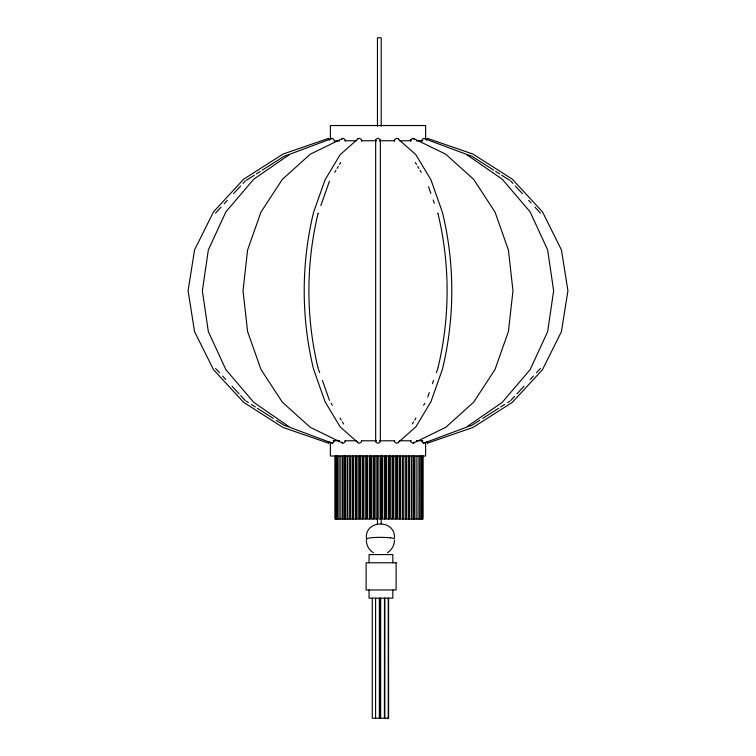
<?xml version="1.0" encoding="UTF-8"?>
<svg xmlns="http://www.w3.org/2000/svg" width="756" height="756" viewBox="0 0 756 756"><rect width="100%" height="100%" fill="white"/><g stroke="black" fill="none" stroke-linecap="round" stroke-linejoin="round"><path stroke-width="1.13" d="M424.069 442.638L423.889 443.101A2.731 0.936 61.7 0 1 423.417 443.101L422.207 441.844A1.758 0.595 61.7 0 1 421.706 440.672L421.659 440.455M341.901 139.473L342.052 138.896M345.426 141.079L345.445 140.871A1.758 1.115 54.8 0 0 345.105 139.69L343.498 138.433A2.731 1.729 54.9 0 0 342.619 138.433L310.272 154.196L282.271 179.437L260.952 212.124L247.581 250.056L243.026 290.767L247.581 331.478L260.952 369.41L282.271 402.107L310.272 427.348L342.619 443.101A2.731 1.729 -54.8 0 0 343.498 443.101L344.953 442.071A1.758 1.115 -54.8 0 0 345.445 440.663L345.426 440.455M410.574 440.455L410.555 440.663A1.758 1.106 54.9 0 0 410.895 441.844L412.502 443.101A2.731 1.729 54.7 0 0 413.381 443.101L445.728 427.348L473.728 402.107L495.048 369.41L508.419 331.478L512.974 290.767L508.419 250.056L495.048 212.124L473.728 179.437L445.728 154.196L413.381 138.433A2.731 1.729 -54.8 0 0 412.502 138.433L410.895 139.69M414.099 442.071L413.56 443.025M366.329 537.592C365.639 519.495 395.161 519.495 394.462 537.592M394.462 540.502C394.386 545.463 391.684 550.151 387.431 552.702M334.341 440.455L334.303 440.663A1.758 0.605 -61.7 0 1 333.793 441.844M421.659 141.079L421.697 140.871A1.758 0.595 -61.7 0 1 422.207 139.69L423.407 138.433A2.731 0.936 -61.6 0 1 423.889 138.433L465.932 154.12L502.249 179.191L530.117 211.878L547.665 249.952L553.638 290.767L547.665 331.591L530.154 369.627L502.249 402.343L465.932 427.423L423.795 443.148M331.941 138.745L332.111 138.433A2.731 0.936 61.7 0 1 332.593 138.433L333.651 139.473A1.758 0.605 61.7 0 1 334.294 140.871L334.369 141.448M318.096 213.305L318.134 213.192C305.821 264.014 305.821 317.52 318.134 368.342L318.096 368.229M437.904 368.229L437.866 368.342C450.179 317.52 450.179 264.014 437.866 213.192L437.904 213.305M361.462 141.079L361.548 140.871A1.758 1.455 37.6 0 0 361.283 139.473L359.667 138.433A2.731 2.259 37.5 0 0 358.514 138.433L340.124 154.715L325.052 179.824L313.542 212.436C301.105 263.75 301.105 317.785 313.542 369.108L325.052 401.71L340.124 426.828L358.514 443.101A2.731 2.249 -37.3 0 0 359.667 443.101L361.283 442.071A1.758 1.455 -37.5 0 0 361.604 440.89L361.462 440.455M320.837 205.556L329.436 181.223M427.735 397.004L429.304 392.572M432.432 383.727L433.604 380.4M436.335 372.661L437.507 369.344M394.537 440.455L394.452 440.663A1.758 1.455 37.5 0 0 394.717 442.071L396.333 443.101A2.731 2.259 37.5 0 0 397.486 443.101L415.876 426.828L430.948 401.71L442.458 369.108C454.895 317.785 454.895 263.75 442.458 212.436L430.948 179.824L415.876 154.715L397.486 138.433A2.731 2.259 -37.5 0 0 396.333 138.433L394.585 139.69A1.748 1.446 -37.6 0 0 394.396 140.654L394.537 141.079M357.295 139.473L357.645 138.896M398.705 442.071L398.355 442.638M426.545 140.172L427.376 138.509M328.624 443.025L329.219 441.844M334.757 172.359L335.938 170.383M337.119 168.418L338.301 166.443M339.482 164.477L340.663 162.512M412.379 423.955L413.57 421.99M414.751 420.015L415.932 418.049M423.615 405.244L424.796 403.279M333.793 441.844L332.593 443.101A2.731 0.936 -61.6 0 1 332.111 443.101L331.931 442.638M380.022 141.079L380.164 140.871A1.758 1.569 0 0 0 380.259 139.69L378.624 138.433A2.731 2.448 0 0 0 377.376 138.433L375.836 139.473A1.758 1.578 0 0 0 375.836 140.871L375.978 141.079M375.978 440.455L375.836 440.663A1.758 1.578 0 0 0 375.836 442.071L377.376 443.101A2.731 2.438 0 0 0 378.624 443.101L380.259 441.844A1.748 1.559 -0.1 0 0 380.259 440.89L380.022 440.455M215.564 213.079L221.054 207.144M224.192 203.761L227.329 200.368M233.604 193.593L240.663 185.976M243.016 183.434L245.369 180.892M510.631 400.642L514.553 396.409M516.906 393.876L523.965 386.25M530.24 379.474L533.377 376.091M536.514 372.699L540.436 368.465M246.361 180.259L254.337 175.194M256.322 173.927L260.31 171.395M262.304 170.128L284.218 156.199L288.631 154.687M479.748 420.279L471.782 425.344L467.369 426.856M482.744 418.38L498.677 408.249M500.67 406.974L504.658 404.441M507.645 402.542L509.638 401.275M332.205 138.386L290.068 154.12L253.751 179.191L225.883 211.878L208.335 249.952L202.362 290.767L208.335 331.591L225.883 369.665L253.751 402.343L290.068 427.423L332.205 443.148M328.558 138.367L283.046 154.063L243.715 179.144L213.532 211.841L194.557 249.915L188.083 290.767L194.557 331.629L213.532 369.703L243.715 402.39L283.046 427.48L328.558 443.167M427.442 443.167L472.954 427.48L512.284 402.39L542.468 369.703L561.443 331.629L567.917 290.767L561.443 249.915L542.468 211.841L512.284 179.144L472.954 154.063L427.442 138.367M333.15 440.861L339.557 440.635M422.85 140.673L416.433 140.918M344.736 440.814L356.303 440.739M379.852 440.795L394.717 440.805M411.264 140.72L399.688 140.824M361.292 440.795L376.148 440.805M356.303 140.796L344.736 140.72M376.148 140.739L361.292 140.748M394.717 140.739L379.852 140.748M399.688 440.72L411.264 440.824M339.557 140.909L335.314 140.824M377.707 519.022L375.08 519.022L375.08 456M403.543 519.022L400.671 519.022L400.671 456M406.652 519.022L403.827 519.022L403.827 456M416.433 440.616L422.85 440.861M467.369 154.687L471.782 156.199L493.696 170.128M288.631 426.856L284.218 425.344L276.252 420.279M495.69 171.395L499.678 173.927M501.663 175.194L509.638 180.259M246.361 401.275L248.355 402.542M251.342 404.441L255.33 406.974M257.324 408.249L273.256 418.38M342.44 443.025L341.901 442.071M373.36 552.702C369.117 550.151 366.414 545.463 366.329 540.502M510.631 180.892L512.984 183.434M515.337 185.976L522.396 193.593M528.671 200.368L531.024 202.91M534.946 207.144L540.436 213.079M215.564 368.465L219.486 372.699M222.623 376.091L225.761 379.474M232.035 386.25L239.094 393.876M240.663 395.568L245.369 400.642M398.355 138.896L398.705 139.473M357.645 442.638L357.238 441.844M415.337 162.512L416.518 164.477M417.699 166.443L418.881 168.418M420.062 170.383L421.243 172.359M331.204 403.279L332.385 405.244M340.068 418.049L341.249 420.015M342.43 421.99L343.621 423.955M328.586 138.433L329.455 140.172M426.781 441.844L427.433 443.148M413.948 138.896L414.099 139.473M428.52 186.751L430.863 193.394M433.207 200.028L434.379 203.345M318.493 369.344L319.665 372.661M322.396 380.4L329.436 400.321M410.574 141.079L410.555 140.871A1.758 1.106 -54.9 0 1 410.895 139.69M425.619 139.038L425.619 125.534L330.381 125.534L330.381 139.038M425.619 442.336L425.619 456L330.381 456L330.381 442.336M422.944 456L422.954 519.022L406.794 519.022L406.794 456M422.632 456L422.585 519.022M421.971 456L421.971 519.022M420.979 456L420.979 519.022M419.665 456L419.665 519.022M418.03 456L418.03 519.022M416.093 456L416.159 519.022M414.231 456L414.231 519.022M413.882 456L413.882 519.022M412.011 456L412.011 519.022M411.396 456L411.396 519.022M409.544 456L409.525 519.022M408.656 456L408.656 519.022M405.707 456L405.707 519.022M402.542 456L402.542 519.022M400.255 456L400.255 519.022L397.325 519.022L397.325 456M399.187 456L399.187 519.022M396.805 456L396.805 519.022L393.829 519.022L393.829 456M395.7 456L395.7 519.022M393.214 456L393.214 519.022L390.209 519.022L390.209 456M392.827 562.776L392.827 554.583L369.06 554.583L369.06 562.776M392.827 589.973L392.827 598.157L369.06 598.157L369.06 589.973M392.08 456L392.08 519.022M389.529 456L389.529 519.022L386.496 519.022L386.496 456M388.584 598.157L388.584 718.2L380.665 718.2L380.665 598.157M388.367 456L388.367 519.022M388.234 598.157L388.234 718.2M385.768 456L385.768 519.022L382.716 519.022L382.716 456M384.832 598.157L384.832 718.2M384.587 456L384.587 519.022M384.492 598.157L384.417 718.2M381.96 456L381.96 519.022L378.898 519.022L378.898 456M381.204 126.29L381.204 37.8L377.461 37.8L377.461 126.29M381.204 455.481L381.204 523.908M380.769 456L380.769 519.022M380.344 140.172L380.344 441.372M380.183 598.157L380.183 718.2L372.273 718.2L372.273 598.157M379.351 598.157L379.351 718.2M377.461 455.481L377.461 523.908M376.942 456L376.942 519.022M375.656 140.172L375.656 441.372M375.6 598.157L375.6 718.2M374.333 456L374.333 519.022L371.281 519.022L371.281 456M373.152 456L373.152 519.022M370.563 456L370.563 519.022L367.539 519.022L367.539 456M369.41 456L369.41 519.022M366.877 456L366.877 519.022L363.872 519.022L363.872 456M365.743 456L365.743 519.022M363.286 456L363.286 519.022L360.329 519.022L360.329 456M362.2 456L362.2 519.022M359.828 456L359.828 519.022L356.926 519.022L356.926 456M358.788 456L358.788 519.022M356.548 456L356.548 519.022L353.685 519.022L353.685 456M355.556 456L355.556 519.022M353.439 456L353.439 519.022L335.182 519.022L335.182 456M352.513 456L352.513 519.022M349.688 456L349.688 519.022M347.817 456L347.817 519.022M347.099 456L347.099 519.022M345.227 456L345.227 519.022M344.774 456L344.774 519.022M342.903 456L342.903 519.022M342.723 456L342.723 519.022M340.861 456L340.861 519.022M339.104 456L339.104 519.022M337.658 456L337.658 519.022M336.543 456L336.543 519.022M335.749 456L335.749 519.022M335.286 456L335.286 519.022M366.811 539.482A13.901 1.682 0 0 1 370.449 537.847A14.128 1.71 0 0 1 390.342 537.847M390.351 537.847A13.901 1.682 0 0 1 394.471 539.047M396.125 562.776L366.121 562.776L366.121 589.973L396.125 589.973L396.125 562.776M350.642 519.022L350.642 456L350.538 519.022"/></g></svg>
